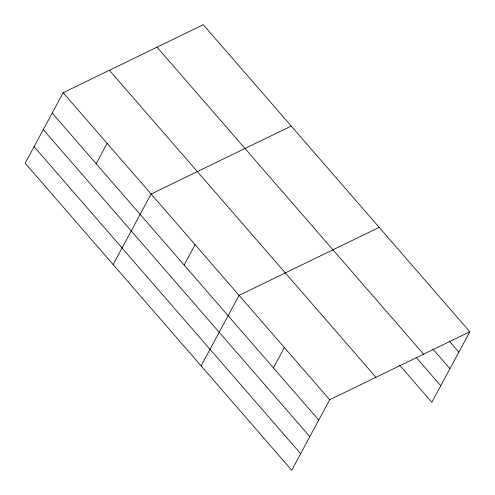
<?xml version="1.0" encoding="UTF-8"?>
<svg xmlns="http://www.w3.org/2000/svg" width="495" height="495" viewBox="0 0 495 495"><rect width="100%" height="100%" fill="white"/><g stroke="black" fill="none" stroke-linecap="round" stroke-linejoin="round"><path stroke-width="0.74" d="M63.156 92.714L25.177 163.239L291.722 470.25L329.695 399.725L469.823 331.761L203.278 24.75L63.156 92.714L329.695 399.725M96.172 163.727L107.13 143.371M113.138 264.553L151.111 194.028L291.233 126.064M184.134 265.042L195.092 244.685M201.1 365.867L239.073 295.342L379.195 227.378M273.426 367.89L284.384 347.533M469.823 331.761L431.844 402.286L399.626 365.174M449.293 341.104L458.859 352.118M432.828 348.956L449.943 368.676M157.033 47.18L423.578 354.191M416.091 357.316L440.76 385.735M109.395 70.284L375.94 377.301M52.192 113.07L318.737 420.082M43.275 129.622L309.821 436.639M34.093 146.681L300.638 453.692"/></g></svg>
